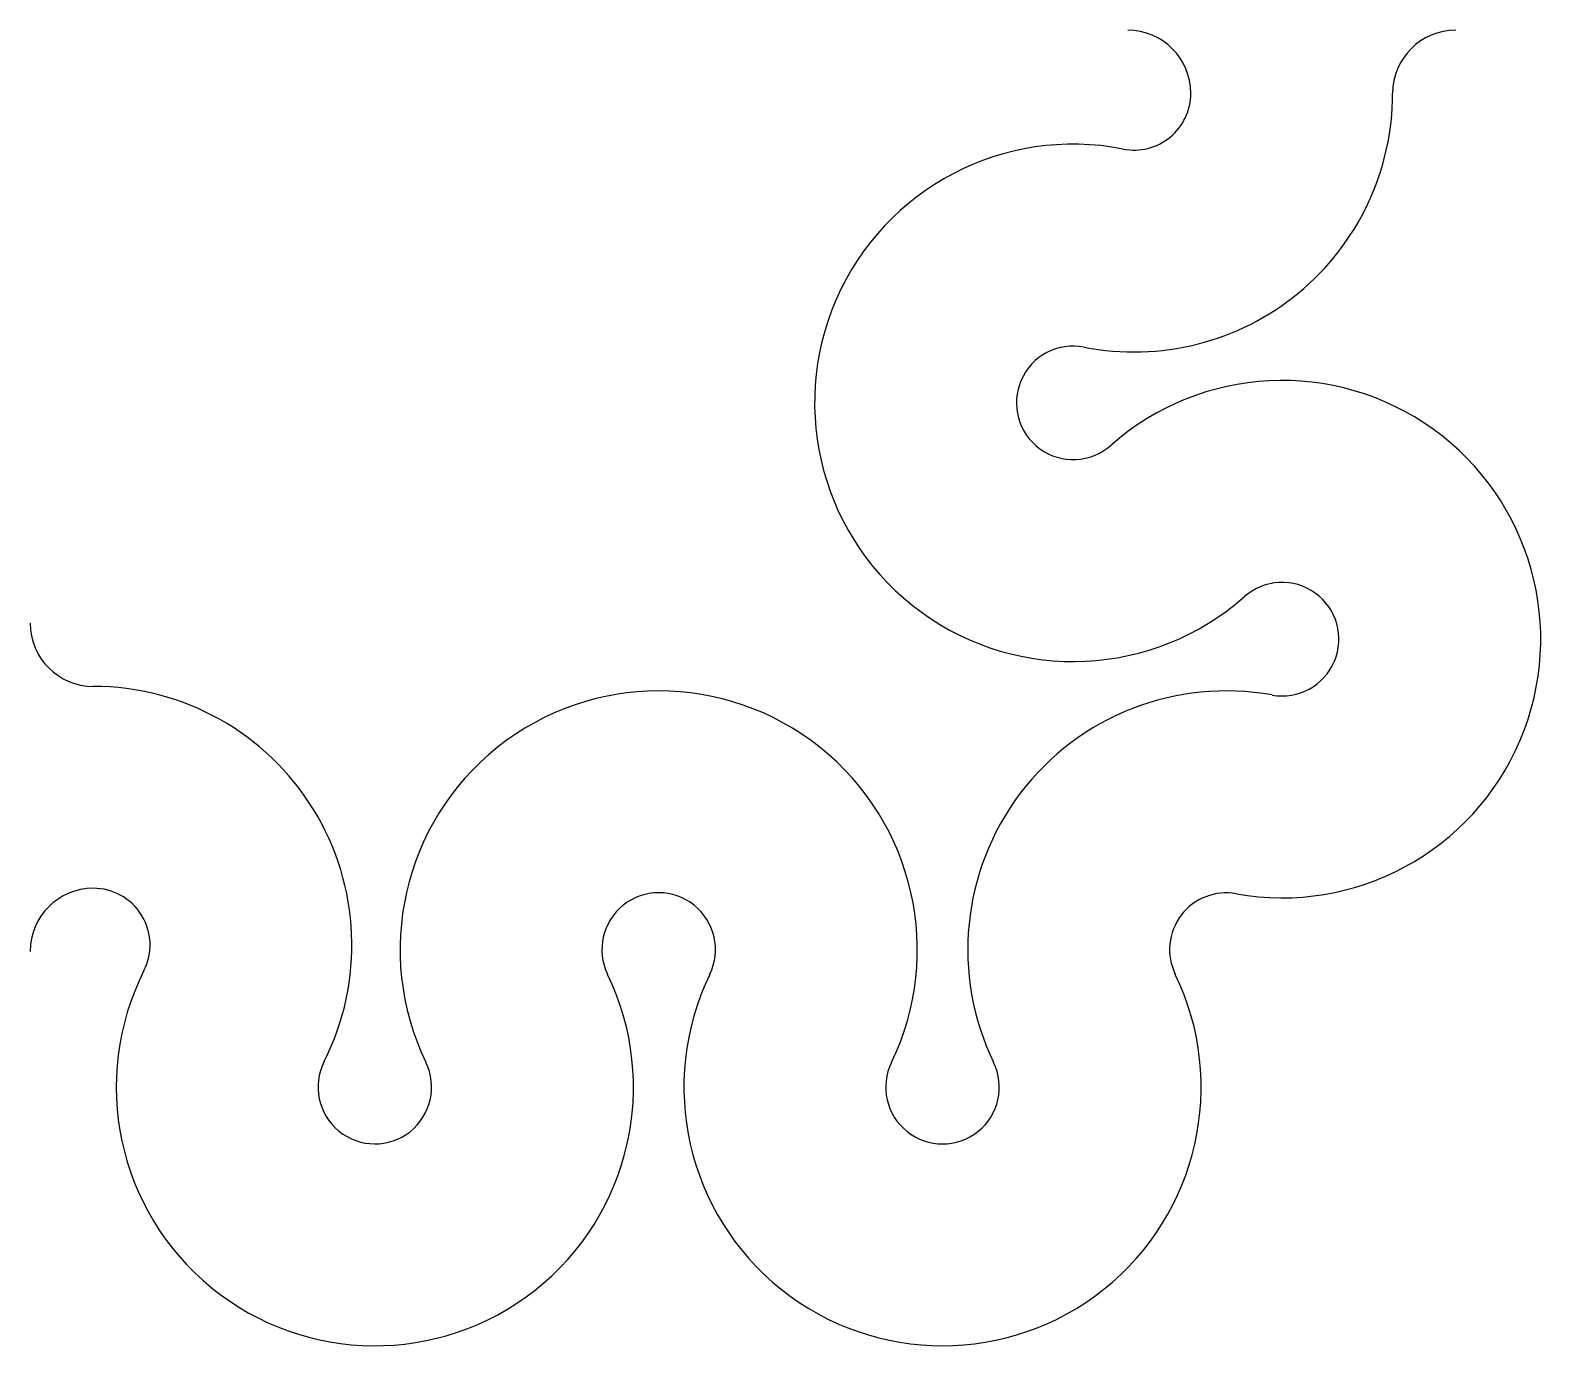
# Model space of a CAD drawing. Header units: millimetres. Extents: x 0 to 12, y -10.4 to 0.
import ezdxf

# ---------------------------------------------------------------- set-up
doc = ezdxf.new("R2010")
doc.units = ezdxf.units.MM

msp = doc.modelspace()

# ---------------------------------------------------------------- linework, layer by layer
at = {"color": 7, "linetype": 'Continuous'}
for centre, radius, start, end in [((8.7, -0.5), 0.5, 0, 90), ((11.3, -0.5), 0.5, 90, 180), ((8.75, -0.5), 2.05, 258.884, 0), ((8.75, -0.5), 0.45, 258.884, 0), ((8.268, -2.953), 2.05, 78.884, 311.494), ((8.268, -2.953), 0.45, 78.884, 311.494), ((9.924, -4.826), 2.05, 259.8102, 131.494), ((9.924, -4.826), 0.45, 259.8102, 131.494), ((0.5, -4.7), 0.5, 180, 270), ((0.5, -7.25), 2.05, 333.2319, 90), ((4.982, -7.286), 2.05, 334.1581, 205.8419), ((9.482, -7.286), 2.05, 79.8102, 205.8419), ((0.5, -7.3), 0.5, 90, 180), ((0.5, -7.25), 0.45, 333.2319, 90), ((4.982, -7.286), 0.45, 334.1581, 205.8419), ((9.482, -7.286), 0.45, 79.8102, 205.8419), ((2.732, -8.376), 2.05, 153.2319, 25.8419), ((7.232, -8.376), 2.05, 154.1581, 25.8419), ((2.732, -8.376), 0.45, 153.2319, 25.8419), ((7.232, -8.376), 0.45, 154.1581, 25.8419)]:
    msp.add_arc(centre, radius, start, end, dxfattribs=at)

doc.saveas('drawing.dxf')
